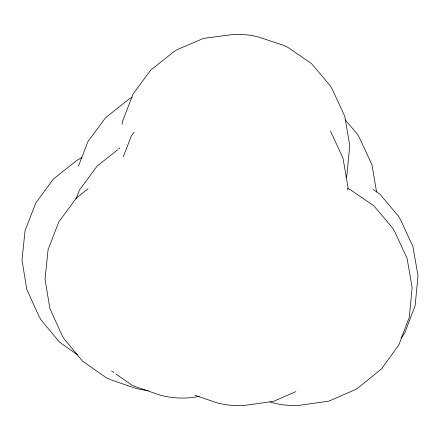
<?xml version="1.0" encoding="UTF-8"?>
<svg xmlns="http://www.w3.org/2000/svg" width="440" height="440" viewBox="0 0 440 440"><rect width="100%" height="100%" fill="white"/><g stroke="black" fill="none" stroke-linecap="round" stroke-linejoin="round"><path stroke-width="0.66" d="M347.76 190.075L348.018 187.391L342.991 158.097L330.457 131.026M122.095 124.355L122.37 121.671L133.078 94.028L150.706 70.114L174.042 51.557L177.315 49.555L203.549 38.373L233.53 34.436C241.956 34.067 250.525 34.854 258.676 37.065L283.734 45.403L287.551 47.168L311.536 63.602L330.281 85.844L332.195 89.106L344.729 116.177L349.756 145.47L346.929 174.988L345.978 177.513M78.447 166.144L87.939 141.642L105.562 117.728L128.904 99.176L132.171 97.168M76.038 198.853L79.442 190.058L97.07 166.139L117.755 149.694M123.31 156.679L131.34 135.944L134.145 132.143M401.126 338.074L404.69 333.152L415.173 305.421L418 275.902L412.973 246.609L400.439 219.538L398.525 216.277L379.781 194.035L373.087 189.448M118.817 148.852L119.878 148.011M88.11 188.711L76.439 197.989L58.812 221.903L48.103 249.546L45.04 279.037L49.825 308.368L62.139 335.539L64.07 338.822L82.627 361.218L106.475 377.85L110.368 379.649L135.35 388.212L140.712 389.51L148.324 390.577M295.928 391.589L273.515 401.363L243.474 405.559C234.514 405.95 225.407 405.114 216.744 402.76L194.964 395.296M81.884 157.674L76.736 160.474L53.4 179.025L35.778 202.945L25.064 230.588L22 260.079L26.791 289.41L39.105 316.58L41.03 319.858L59.587 342.26L77.891 355.025M199.281 396.374C186.434 398.986 173.003 398.596 160.353 395.192L135.371 386.634L131.478 384.83L115.951 374M270.067 401.935C279.24 404.982 289.108 405.719 298.716 405.389L328.763 401.192L354.904 389.791L358.209 387.767L381.392 369.028L398.822 344.971L409.305 317.24L412.126 287.722L407.105 258.429L394.565 231.358L392.651 228.096L373.912 205.854L349.921 189.42L347.743 188.408M111.513 370.904L113.729 372.449M345.241 119.823L357.445 134.305L359.359 137.566L371.894 164.643L376.58 191.934"/></g></svg>
